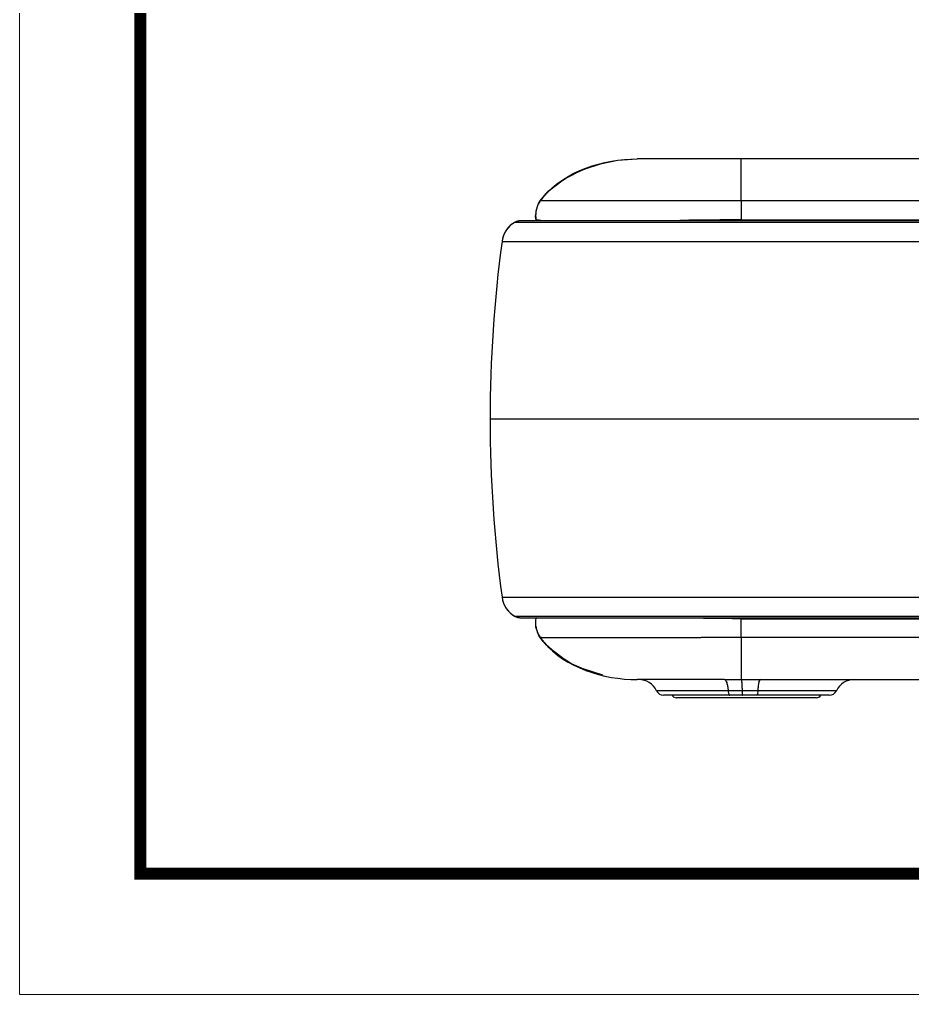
# Model space of a CAD drawing. Header units: millimetres. Extents: x 1204 to 1781, y 423 to 610.
# Drawn here: x 1204.24 to 1238.56, y 422.62 to 460.07 of the extents above; entities that cross this region are included whole.
import ezdxf

# ---------------------------------------------------------------- set-up
doc = ezdxf.new("R2010")
doc.units = ezdxf.units.MM
doc.layers.add('from', color=7, linetype='Continuous', lineweight=13)

msp = doc.modelspace()

# ---------------------------------------------------------------- linework, layer by layer
at = {"color": 7, "linetype": 'Continuous'}
for p, q in [((1226.551, 454.525), (1227.231, 454.661)), ((1227.231, 454.661), (1227.972, 454.714)), ((1234.474, 454.714), (1227.974, 454.714)), ((1269.374, 454.714), (1231.974, 454.714)), ((1231.974, 453.099), (1231.974, 454.714)), ((1225.257, 453.986), (1225.86, 454.294)), ((1225.38, 454.065), (1225.933, 454.323)), ((1225.86, 454.294), (1226.649, 454.55)), ((1225.917, 454.312), (1226.18, 454.415)), ((1225.933, 454.323), (1226.551, 454.525)), ((1226.18, 454.415), (1226.647, 454.55)), ((1224.893, 453.751), (1225.38, 454.065)), ((1224.972, 453.809), (1225.217, 453.965)), ((1224.484, 453.385), (1224.893, 453.751)), ((1224.594, 453.496), (1225.075, 453.868)), ((1224.831, 453.695), (1224.972, 453.809)), ((1224.249, 453.099), (1224.594, 453.496)), ((1224.249, 453.099), (1224.484, 453.385)), ((1224.249, 453.098), (1224.365, 453.249)), ((1224.292, 453.157), (1224.312, 453.183)), ((1224.312, 453.183), (1224.331, 453.208)), ((1224.331, 453.208), (1224.35, 453.23)), ((1224.35, 453.23), (1224.366, 453.251)), ((1224.366, 453.251), (1224.381, 453.268)), ((1224.381, 453.268), (1224.385, 453.273)), ((1224.385, 453.273), (1224.434, 453.323)), ((1224.089, 452.72), (1224.185, 452.996)), ((1224.185, 452.996), (1224.251, 453.1)), ((1224.192, 452.988), (1224.217, 453.047)), ((1224.25, 453.099), (1224.249, 453.099)), ((1224.249, 453.099), (1224.249, 453.098)), ((1224.249, 453.098), (1224.249, 453.099)), ((1224.249, 453.098), (1224.249, 453.098)), ((1224.251, 453.1), (1224.271, 453.129)), ((1224.271, 453.129), (1224.292, 453.157)), ((1231.974, 453.099), (1231.975, 452.374)), ((1224.075, 452.501), (1224.086, 452.608)), ((1224.082, 452.444), (1224.075, 452.501)), ((1224.081, 452.429), (1224.089, 452.72)), ((1224.094, 452.351), (1224.081, 452.429)), ((1223.288, 452.289), (1223.304, 452.297)), ((1223.288, 452.289), (1223.294, 452.291)), ((1223.288, 452.289), (1223.596, 452.289)), ((1223.294, 452.291), (1223.319, 452.304)), ((1223.304, 452.297), (1223.329, 452.309)), ((1223.319, 452.304), (1223.344, 452.315)), ((1223.329, 452.309), (1223.353, 452.319)), ((1223.344, 452.315), (1223.37, 452.325)), ((1223.353, 452.319), (1223.378, 452.327)), ((1223.37, 452.325), (1223.395, 452.332)), ((1223.378, 452.327), (1223.402, 452.334)), ((1223.395, 452.332), (1223.42, 452.339)), ((1223.402, 452.334), (1223.426, 452.34)), ((1223.42, 452.339), (1223.445, 452.344)), ((1223.426, 452.34), (1223.45, 452.345)), ((1223.445, 452.344), (1223.468, 452.347)), ((1223.45, 452.345), (1223.474, 452.348)), ((1223.468, 452.347), (1223.492, 452.35)), ((1223.474, 452.348), (1223.497, 452.35)), ((1223.492, 452.35), (1223.512, 452.351)), ((1223.497, 452.35), (1223.516, 452.351)), ((1223.512, 452.351), (1223.525, 452.351)), ((1223.516, 452.351), (1223.52, 452.351)), ((1223.52, 452.351), (1223.531, 452.351)), ((1223.525, 452.351), (1223.528, 452.351)), ((1223.525, 452.351), (1223.531, 452.351)), ((1223.525, 452.351), (1223.53, 452.351)), ((1223.527, 452.351), (1250.674, 452.351)), ((1223.528, 452.351), (1223.531, 452.351)), ((1223.53, 452.351), (1223.534, 452.351)), ((1223.596, 452.289), (1223.706, 452.289)), ((1223.64, 452.351), (1224.094, 452.351)), ((1223.706, 452.289), (1223.894, 452.289)), ((1223.894, 452.289), (1224.091, 452.289)), ((1224.091, 452.289), (1224.246, 452.289)), ((1224.246, 452.289), (1250.674, 452.289)), ((1231.975, 452.374), (1269.373, 452.374)), ((1222.782, 451.547), (1250.674, 451.547)), ((1250.674, 444.714), (1222.323, 444.714)), ((1222.782, 437.88), (1250.674, 437.88)), ((1223.441, 437.139), (1223.288, 437.139)), ((1223.305, 437.13), (1223.288, 437.139)), ((1223.324, 437.121), (1223.305, 437.13)), ((1223.343, 437.113), (1223.324, 437.121)), ((1223.35, 437.11), (1223.331, 437.118)), ((1223.361, 437.106), (1223.343, 437.113)), ((1223.369, 437.104), (1223.35, 437.11)), ((1223.378, 437.1), (1223.361, 437.106)), ((1223.387, 437.098), (1223.369, 437.104)), ((1223.395, 437.095), (1223.378, 437.1)), ((1223.406, 437.092), (1223.387, 437.098)), ((1223.412, 437.091), (1223.395, 437.095)), ((1223.424, 437.088), (1223.406, 437.092)), ((1223.428, 437.087), (1223.412, 437.091)), ((1223.441, 437.085), (1223.424, 437.088)), ((1223.444, 437.084), (1223.428, 437.087)), ((1223.874, 437.139), (1223.441, 437.139)), ((1223.459, 437.082), (1223.441, 437.085)), ((1223.46, 437.082), (1223.444, 437.084)), ((1223.475, 437.08), (1223.459, 437.082)), ((1223.476, 437.08), (1223.46, 437.082)), ((1223.491, 437.078), (1223.475, 437.08)), ((1223.491, 437.078), (1223.476, 437.08)), ((1223.506, 437.077), (1223.491, 437.078)), ((1223.504, 437.077), (1223.491, 437.078)), ((1223.517, 437.077), (1223.504, 437.077)), ((1223.517, 437.077), (1223.506, 437.077)), ((1223.521, 437.077), (1223.507, 437.077)), ((1223.542, 437.077), (1223.513, 437.077)), ((1223.526, 437.076), (1223.513, 437.077)), ((1223.523, 437.077), (1223.514, 437.077)), ((1223.526, 437.076), (1223.517, 437.077)), ((1223.528, 437.076), (1223.517, 437.077)), ((1223.52, 437.077), (1223.518, 437.077)), ((1223.526, 437.076), (1223.521, 437.077)), ((1223.527, 437.076), (1223.523, 437.077)), ((1223.53, 437.076), (1223.527, 437.076)), ((1223.531, 437.076), (1223.527, 437.076)), ((1223.535, 437.077), (1223.528, 437.076)), ((1224.094, 437.076), (1223.528, 437.076)), ((1250.674, 437.076), (1223.53, 437.076)), ((1223.531, 437.076), (1223.531, 437.076)), ((1224.026, 437.139), (1223.874, 437.139)), ((1224.208, 437.139), (1224.026, 437.139)), ((1224.091, 437.056), (1224.094, 437.076)), ((1250.674, 437.139), (1224.208, 437.139)), ((1224.076, 436.942), (1224.082, 436.993)), ((1224.085, 436.835), (1224.076, 436.942)), ((1224.084, 437.015), (1224.091, 437.056)), ((1224.086, 436.725), (1224.084, 437.015)), ((1224.178, 436.446), (1224.086, 436.725)), ((1231.974, 436.329), (1231.975, 437.054)), ((1231.975, 437.054), (1269.373, 437.054)), ((1224.199, 436.407), (1224.17, 436.481)), ((1224.251, 436.327), (1224.178, 436.446)), ((1224.249, 436.33), (1224.199, 436.407)), ((1224.249, 436.329), (1224.249, 436.33)), ((1224.249, 436.33), (1224.249, 436.33)), ((1224.364, 436.18), (1224.249, 436.33)), ((1224.25, 436.329), (1224.249, 436.329)), ((1224.594, 435.932), (1224.249, 436.329)), ((1224.491, 436.036), (1224.249, 436.329)), ((1224.249, 436.329), (1224.249, 436.329)), ((1224.256, 436.319), (1224.251, 436.327)), ((1224.278, 436.29), (1224.256, 436.319)), ((1231.974, 436.329), (1231.974, 434.714)), ((1224.299, 436.262), (1224.278, 436.29)), ((1224.319, 436.235), (1224.299, 436.262)), ((1224.339, 436.211), (1224.319, 436.235)), ((1224.357, 436.188), (1224.339, 436.211)), ((1224.373, 436.169), (1224.357, 436.188)), ((1224.373, 436.169), (1224.386, 436.153)), ((1224.438, 436.1), (1224.382, 436.159)), ((1224.917, 435.659), (1224.491, 436.036)), ((1225.076, 435.559), (1224.594, 435.932)), ((1224.643, 435.885), (1224.611, 435.919)), ((1224.972, 435.618), (1224.643, 435.885)), ((1225.429, 435.337), (1224.917, 435.659)), ((1225.217, 435.463), (1224.972, 435.618)), ((1226.009, 435.075), (1225.429, 435.337)), ((1225.86, 435.134), (1225.723, 435.204)), ((1226.65, 434.878), (1225.86, 435.134)), ((1226.18, 435.013), (1225.917, 435.115)), ((1226.649, 434.878), (1226.009, 435.075)), ((1226.647, 434.878), (1226.18, 435.013)), ((1227.975, 434.714), (1227.974, 434.714)), ((1231.334, 434.714), (1227.974, 434.714)), ((1231.334, 434.714), (1231.974, 434.714)), ((1231.974, 434.714), (1232.174, 434.714)), ((1232.174, 434.714), (1232.697, 434.714)), ((1232.697, 434.714), (1268.651, 434.714)), ((1231.472, 434.285), (1228.717, 434.285)), ((1235.36, 434.114), (1228.988, 434.114)), ((1232.007, 434.285), (1231.472, 434.285)), ((1232.174, 434.285), (1232.007, 434.285)), ((1232.612, 434.285), (1232.174, 434.285)), ((1235.631, 434.285), (1232.612, 434.285)), ((1234.86, 434.014), (1229.488, 434.014))]:
    msp.add_line(p, q, dxfattribs=at)
for centre, radius, start, end in [((1226.434, 451.541), 2.683, 139.8069, 144.5238), ((1225.018, 452.551), 0.944, 144.5517, 172.4387), ((1224.256, 453.077), 0.0227, 103.6746, 106.5578), ((1225.018, 452.551), 0.944, 182.2785, 190.815), ((1223.773, 451.414), 1, 118.9866, 172.3215), ((1223.773, 451.414), 1, 127.5201, 166.869), ((1273.468, 444.714), 51.144, 172.3215, 187.6785), ((1223.773, 438.014), 1, 187.6785, 241.0133), ((1223.773, 438.014), 1, 196.3086, 237.2676), ((1225.018, 436.876), 0.944, 186.9812, 215.4483), ((1226.433, 437.885), 2.681, 215.4749, 220.0852), ((1224.256, 436.351), 0.0228, 253.4449, 256.1866), ((1228.039, 433.964), 0.75, 25.3769, 90), ((1236.309, 433.964), 0.75, 90, 154.6231), ((1228.988, 434.414), 0.3, 205.3769, 270), ((1229.488, 434.214), 0.2, 210.0387, 270), ((1234.86, 434.214), 0.2, 270, 329.9613), ((1235.36, 434.414), 0.3, 270, 334.6231)]:
    msp.add_arc(centre, radius, start, end, dxfattribs=at)
for points, start_tangent, end_tangent in [([(1224.385, 453.273), (1227.974, 454.714)], (0.644988, 0.764193), (1, 0)), ([(1231.974, 453.099), (1231.831, 453.099), (1231.692, 453.1), (1231.554, 453.1), (1231.416, 453.101), (1231.277, 453.1), (1231.137, 453.1), (1230.997, 453.098), (1230.859, 453.098), (1230.72, 453.099), (1230.579, 453.101), (1230.438, 453.103), (1230.296, 453.105), (1230.155, 453.106), (1230.014, 453.107), (1229.866, 453.107), (1229.706, 453.108), (1229.527, 453.107), (1229.326, 453.107), (1229.105, 453.106), (1228.863, 453.105), (1228.601, 453.105), (1228.318, 453.105), (1228.017, 453.105), (1227.693, 453.106), (1227.34, 453.106), (1226.96, 453.106), (1226.573, 453.106), (1226.204, 453.106), (1225.87, 453.106), (1225.582, 453.106), (1225.343, 453.106), (1225.149, 453.106), (1224.99, 453.105), (1224.856, 453.105), (1224.742, 453.105), (1224.646, 453.106), (1224.567, 453.107), (1224.502, 453.107), (1224.451, 453.108), (1224.41, 453.108), (1224.378, 453.107), (1224.353, 453.106), (1224.333, 453.105), (1224.316, 453.104), (1224.302, 453.103), (1224.289, 453.101), (1224.278, 453.099), (1224.27, 453.098), (1224.264, 453.098), (1224.256, 453.099), (1224.251, 453.099)], (-1, 0.000661), (-0.972272, -0.233853)), ([(1250.674, 453.099), (1248.998, 453.099), (1247.435, 453.099), (1245.978, 453.098), (1244.619, 453.098), (1243.351, 453.098), (1242.166, 453.099), (1241.06, 453.099), (1240.03, 453.099), (1239.072, 453.099), (1238.181, 453.099), (1237.35, 453.099), (1236.577, 453.099), (1235.856, 453.098), (1235.187, 453.098), (1234.566, 453.098), (1233.99, 453.099), (1233.456, 453.099), (1232.965, 453.098), (1232.486, 453.098), (1231.974, 453.099)], (-1, 0), (-1, 0.00052)), ([(1224.271, 452.351), (1224.27, 452.351), (1224.231, 452.354), (1224.2, 452.356), (1224.177, 452.357), (1224.158, 452.358), (1224.143, 452.359), (1224.13, 452.36), (1224.12, 452.361), (1224.11, 452.361), (1224.103, 452.362), (1224.095, 452.366), (1224.092, 452.372)], (-0.998337, 0.057649), (-0.276391, 0.961045)), ([(1231.975, 452.374), (1231.832, 452.374), (1231.694, 452.374), (1231.559, 452.373), (1231.423, 452.372), (1231.287, 452.37), (1231.149, 452.368), (1231.009, 452.366), (1230.863, 452.363), (1230.715, 452.362), (1230.569, 452.361), (1230.425, 452.36), (1230.281, 452.359), (1230.138, 452.357), (1229.993, 452.356), (1229.842, 452.354), (1229.678, 452.352), (1229.613, 452.351)], (-0.999999, -0.001547), (-0.999913, -0.013226)), ([(1224.271, 437.076), (1224.27, 437.076), (1224.231, 437.074), (1224.2, 437.072), (1224.177, 437.071), (1224.158, 437.069), (1224.143, 437.068), (1224.13, 437.068), (1224.12, 437.067), (1224.11, 437.066), (1224.103, 437.065), (1224.095, 437.062), (1224.092, 437.056)], (-0.998337, -0.057649), (-0.276403, -0.961042)), ([(1231.975, 437.054), (1231.832, 437.054), (1231.694, 437.054), (1231.559, 437.055), (1231.423, 437.056), (1231.287, 437.057), (1231.149, 437.059), (1231.009, 437.062), (1230.863, 437.065), (1230.715, 437.066), (1230.569, 437.067), (1230.425, 437.068), (1230.281, 437.069), (1230.138, 437.07), (1229.993, 437.072), (1229.842, 437.074), (1229.678, 437.076), (1229.613, 437.076)], (-0.999999, 0.001547), (-0.999913, 0.013224)), ([(1231.974, 436.329), (1231.831, 436.329), (1231.692, 436.328), (1231.554, 436.327), (1231.416, 436.327), (1231.277, 436.327), (1231.137, 436.328), (1230.997, 436.329), (1230.859, 436.33), (1230.72, 436.329), (1230.579, 436.327), (1230.438, 436.325), (1230.296, 436.323), (1230.155, 436.322), (1230.014, 436.321), (1229.866, 436.32), (1229.706, 436.32), (1229.527, 436.32), (1229.326, 436.321), (1229.105, 436.322), (1228.863, 436.322), (1228.601, 436.323), (1228.318, 436.323), (1228.017, 436.322), (1227.693, 436.322), (1227.34, 436.322), (1226.96, 436.322), (1226.573, 436.322), (1226.204, 436.322), (1225.87, 436.322), (1225.582, 436.322), (1225.343, 436.322), (1225.149, 436.322), (1224.99, 436.323), (1224.856, 436.323), (1224.742, 436.323), (1224.646, 436.322), (1224.567, 436.321), (1224.502, 436.32), (1224.451, 436.32), (1224.41, 436.32), (1224.378, 436.321), (1224.353, 436.321), (1224.333, 436.322), (1224.316, 436.323), (1224.302, 436.325), (1224.289, 436.327), (1224.278, 436.329), (1224.27, 436.33), (1224.264, 436.33), (1224.256, 436.328), (1224.251, 436.329)], (-1, -0.000661), (-0.972274, 0.233845)), ([(1250.674, 436.329), (1248.998, 436.329), (1247.435, 436.329), (1245.978, 436.329), (1244.619, 436.329), (1243.351, 436.329), (1242.166, 436.329), (1241.06, 436.329), (1240.03, 436.329), (1239.072, 436.329), (1238.181, 436.329), (1237.35, 436.329), (1236.577, 436.329), (1235.856, 436.329), (1235.187, 436.329), (1234.566, 436.329), (1233.99, 436.329), (1233.456, 436.329), (1232.965, 436.329), (1232.486, 436.33), (1231.974, 436.329)], (-1, 0), (-1, -0.00052)), ([(1224.382, 436.159), (1227.974, 434.714)], (0.643566, -0.765391), (1, 0)), ([(1231.334, 434.714), (1231.377, 434.684), (1231.416, 434.598), (1231.448, 434.461), (1231.472, 434.285)], (1, 0), (0.095916, -0.995389)), ([(1231.974, 434.714), (1231.984, 434.683), (1231.994, 434.597), (1232.001, 434.46), (1232.007, 434.285)], (0.994149, -0.108022), (0.023156, -0.999732)), ([(1232.697, 434.714), (1232.671, 434.684), (1232.647, 434.598), (1232.626, 434.461), (1232.612, 434.285)], (-1, 0), (-0.059908, -0.998204)), ([(1231.472, 434.285), (1231.485, 434.195), (1231.505, 434.135), (1231.527, 434.114)], (0.095917, -0.995389), (1, 0)), ([(1232.007, 434.285), (1232.01, 434.195), (1232.015, 434.135), (1232.02, 434.114)], (0.02291, -0.999738), (1, -0.000025)), ([(1232.612, 434.285), (1232.603, 434.195), (1232.591, 434.135), (1232.577, 434.114)], (-0.059911, -0.998204), (-1, -0.000001))]:
    msp.add_spline(points, degree=3, dxfattribs=dict(at, start_tangent=start_tangent, end_tangent=end_tangent))
at = {"layer": 'from'}
msp.add_lwpolyline([(1204.241, 422.618), (1473.721, 422.618), (1473.721, 609.882), (1204.241, 609.882)], close=True, dxfattribs=at)
at = {"layer": 'from', "const_width": 0.464}
msp.add_lwpolyline([(1208.885, 427.262), (1208.885, 605.238), (1469.076, 605.238), (1469.076, 427.262), (1208.885, 427.262)], dxfattribs=at)

doc.saveas('drawing.dxf')
